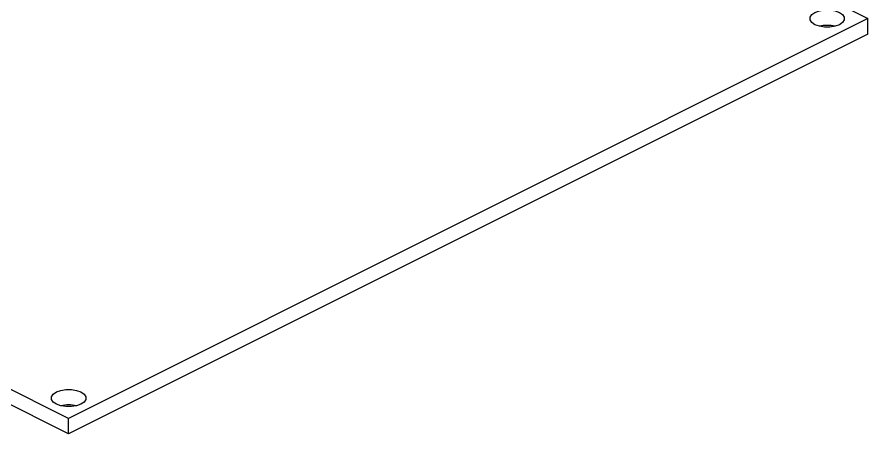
# Model space of a CAD drawing. Extents: x 0 to 151, y 0 to 186.
# Drawn here: x 77.6 to 151.3, y 89.9 to 126 of the extents above; entities that cross this region are included whole.
import ezdxf

# ---------------------------------------------------------------- set-up
doc = ezdxf.new("R2010")
doc.units = 0
doc.layers.get('0').update_dxf_attribs({"linetype": 'CONTINUOUS'})

msp = doc.modelspace()

# ---------------------------------------------------------------- linework, layer by layer
at = {"color": 7, "linetype": 'CONTINUOUS'}
for p, q in [((121.542, 140.754), (151.335, 125.858)), ((151.335, 125.858), (82.039, 91.21)), ((151.335, 124.516), (151.335, 125.858)), ((151.335, 124.516), (82.039, 89.867)), ((82.039, 91.21), (39.612, 112.423)), ((82.039, 89.867), (39.612, 111.081)), ((82.039, 89.867), (82.039, 91.21))]:
    msp.add_line(p, q, dxfattribs=at)
for points in [[(148.86, 126.388), (149.136, 126.198), (149.281, 125.975), (149.281, 125.741), (149.136, 125.517), (148.86, 125.328), (148.48, 125.19), (148.034, 125.117), (147.565, 125.117), (147.118, 125.19), (146.739, 125.328), (146.463, 125.517), (146.318, 125.741), (146.318, 125.975), (146.463, 126.198), (146.739, 126.388), (147.118, 126.526), (147.565, 126.599), (148.034, 126.599), (148.48, 126.526), (148.86, 126.388)], [(80.978, 92.447), (80.702, 92.637), (80.557, 92.86), (80.557, 93.095), (80.702, 93.318), (80.978, 93.508), (81.358, 93.646), (81.804, 93.718), (82.273, 93.718), (82.72, 93.646), (83.099, 93.508), (83.375, 93.318), (83.52, 93.095), (83.52, 92.86), (83.375, 92.637), (83.099, 92.447), (82.72, 92.309), (82.273, 92.237), (81.804, 92.237), (81.358, 92.309), (80.978, 92.447)]]:
    msp.add_lwpolyline(points, dxfattribs=at)
for centre, start in [((147.799, 122.398), 76.5035), ((82.039, 89.517), 76.50339)]:
    msp.add_arc(centre, 2.868, start, 103.49661, dxfattribs=at)

doc.saveas('drawing.dxf')
